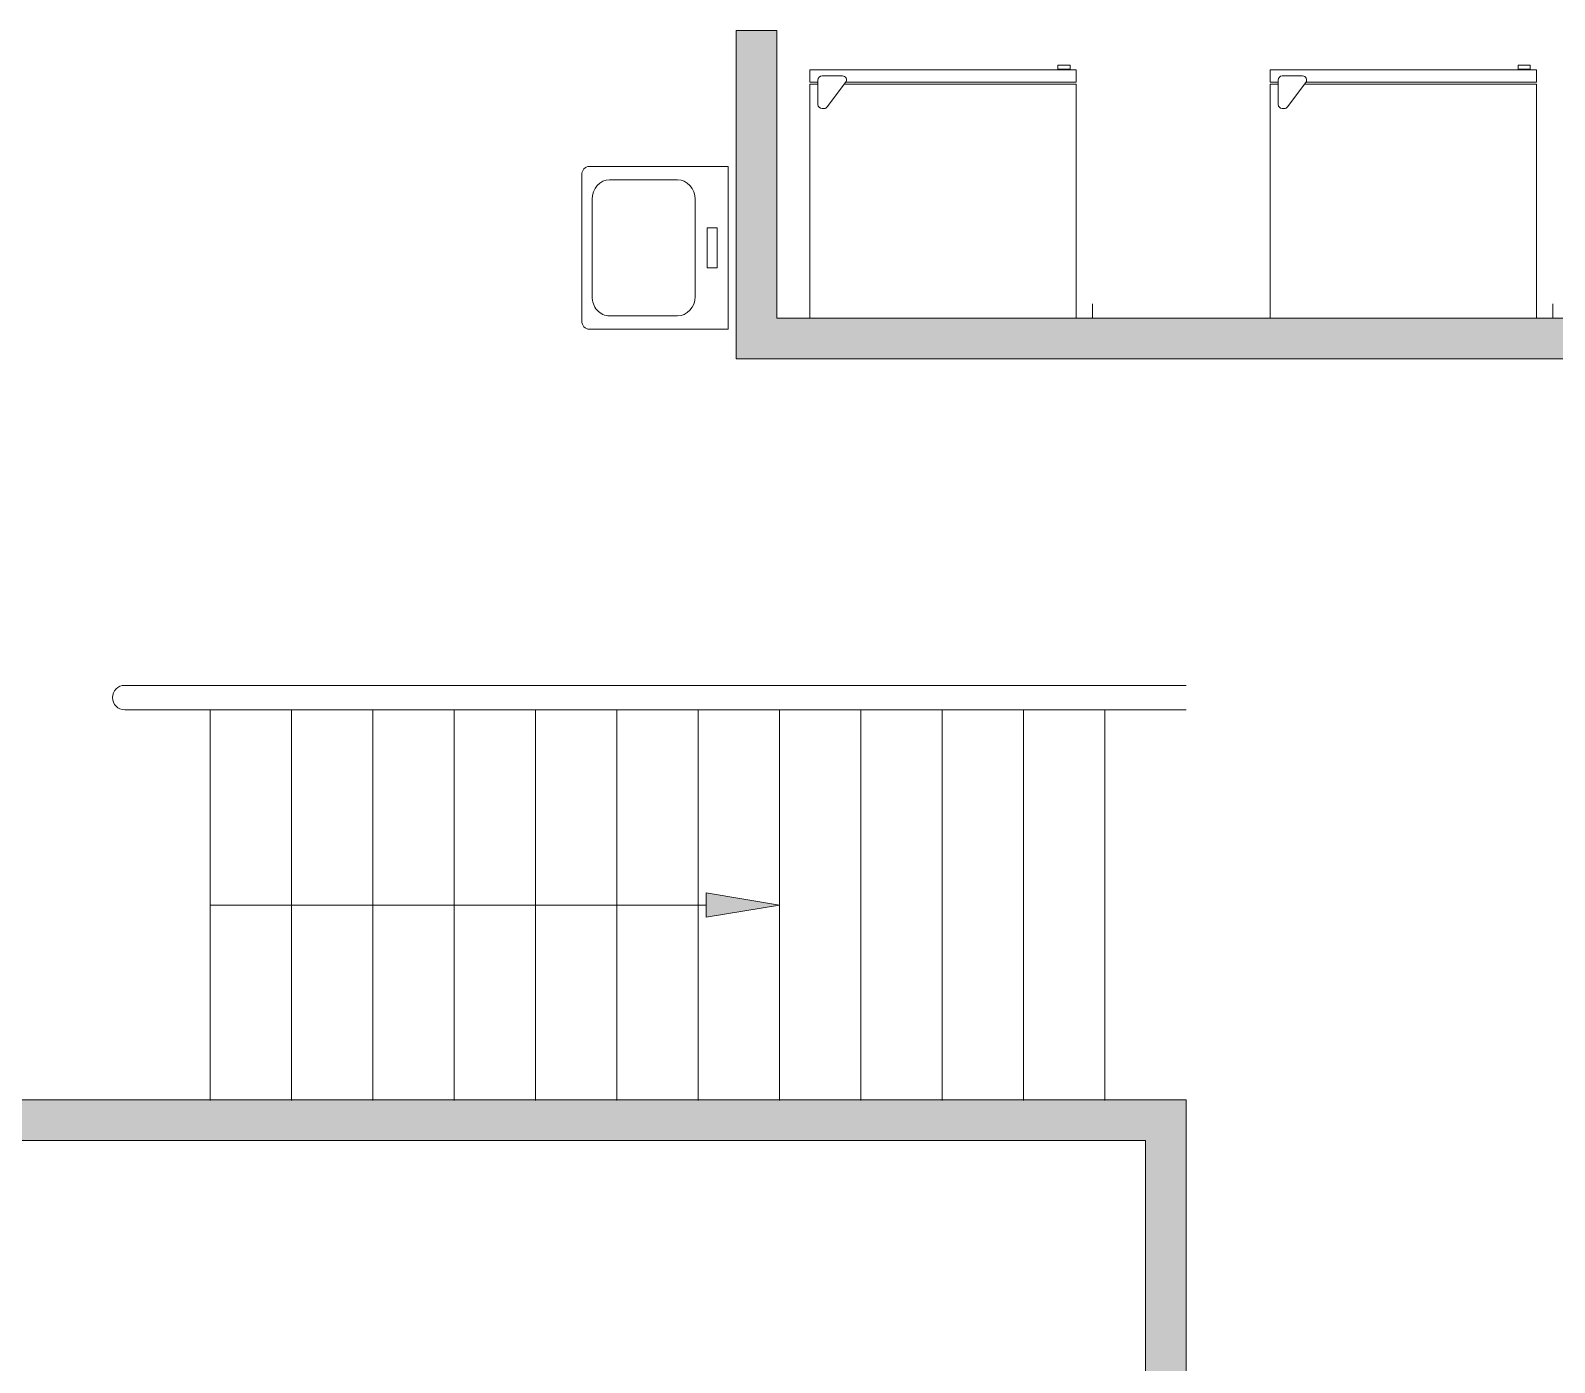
# Model space of a CAD drawing. Header units: inches. Extents: x -675 to 1187, y -924 to 1124.
# Drawn here: x -38.7 to 148.7, y -464 to -300.4 of the extents above; entities that cross this region are included whole.
import ezdxf

# ---------------------------------------------------------------- set-up
doc = ezdxf.new("R2010")
doc.units = ezdxf.units.IN
doc.header["$MEASUREMENT"] = 0
doc.layers.get('Defpoints').update_dxf_attribs({"color": 50, "lineweight": 9})
for name, color, linetype, lineweight in [('A-Furn-Chair', 250, 'Continuous', 13), ('A-Wall-E', 50, 'Continuous', 9), ('Base_dwg', 8, 'Continuous', 9), ('core and shell', 50, 'Continuous', 9), ('S-Appliance-Fine', 250, 'Continuous', 13), ('S-Appliance-Medium', 250, 'Continuous', 13)]:
    doc.layers.add(name, color=color, linetype=linetype, lineweight=lineweight)

# ---------------------------------------------------------------- blocks, each defined once
blk = doc.blocks.new('Base_dwg__U385-727959-Level 1 Copy 1')
at = {"layer": 'A-Wall-E'}
h = blk.add_hatch(color=256, dxfattribs=at)
h.paths.add_polyline_path([(-2.5, 2.5), (-2.31, 2.31), (-2.31, 2.5)], flags=0)
h.paths.add_polyline_path([(2.56, 2.5), (2.56, -2.5), (580.3, -2.5), (585.3, 2.5), (393.06, 2.5)], flags=0)
for p, q in [((585.3, 2.5), (2.56, 2.5)), ((2.56, -2.5), (580.3, -2.5))]:
    blk.add_line(p, q, dxfattribs=at)
blk = doc.blocks.new('Base_dwg__U386-727960-Level 1 Copy 1')
at = {"layer": 'A-Wall-E'}
blk.add_hatch(color=256, dxfattribs=at).paths.add_polyline_path([(40.33, -2.5), (35.33, 2.5), (0, 2.5), (0, -2.5)], flags=0)
at = {"layer": 'A-Wall-E', "flags": 128}
blk.add_lwpolyline([(35.33, 2.5), (0, 2.5), (0, -2.5), (40.33, -2.5)], dxfattribs=at)
blk = doc.blocks.new('Base_dwg__U387-727961-Level 1 Copy 1')
at = {"layer": 'A-Wall-E'}
blk.add_hatch(color=256, dxfattribs=at).paths.add_polyline_path([(211.51, -2.5), (216.51, 2.5), (54.81, 2.5), (54.81, -2.5)], flags=0)
at = {"layer": 'A-Wall-E', "flags": 128}
blk.add_lwpolyline([(216.51, 2.5), (54.81, 2.5), (54.81, -2.5), (211.51, -2.5)], dxfattribs=at)
blk = doc.blocks.new('Base_dwg__U388-727962-Level 1 Copy 1')
at = {"layer": 'A-Wall-E'}
blk.add_hatch(color=256, dxfattribs=at).paths.add_polyline_path([(180.19, -2.5), (180.19, 2.5), (-2.5, 2.5), (2.5, -2.5)], flags=0)
at = {"layer": 'A-Wall-E', "flags": 128}
blk.add_lwpolyline([(2.5, -2.5), (180.19, -2.5), (180.19, 2.5), (-2.5, 2.5)], dxfattribs=at)
blk = doc.blocks.new('Base_dwg-531197-Level 1 Copy 1')
at = {"layer": 'core and shell'}
blk.add_hatch(color=256, dxfattribs=at).paths.add_polyline_path([(1045.17, 514.62), (1045.17, 517.62), (1054.17, 516.12)], flags=0)
at = {"layer": 'A-Furn-Chair'}
for p, q in [((1029.87, 605.88), (1029.87, 587.88)), ((1041.63, 605.24), (1033.28, 605.24)), ((1031.12, 602.84), (1031.12, 590.91)), ((1043.79, 590.91), (1043.79, 602.84)), ((1033.28, 588.51), (1041.63, 588.51))]:
    blk.add_line(p, q, dxfattribs=at)
at = {"layer": 'A-Furn-Chair', "flags": 128}
blk.add_lwpolyline([(1030.77, 586.88), (1047.87, 586.88), (1047.87, 606.88), (1030.77, 606.88)], dxfattribs=at)
blk.add_lwpolyline([(1046.51, 599.33), (1045.26, 599.33), (1045.26, 594.43), (1046.51, 594.43)], close=True, dxfattribs=at)
at = {"layer": 'A-Furn-Chair'}
for centre, major_axis, start_param, end_param in [((1030.77, 605.88), (0, 1), 0, 1.570796), ((1033.28, 602.84), (0, 2.4), 0, 1.570796), ((1041.63, 602.84), (0, 2.4), 4.712389, 6.283185), ((1033.28, 590.91), (0, 2.4), 1.570796, 3.141593), ((1041.63, 590.91), (0, 2.4), 3.141593, 4.712389), ((1030.77, 587.88), (0, 1), 1.570796, 3.141593)]:
    blk.add_ellipse(centre, major_axis=major_axis, ratio=0.9, start_param=start_param, end_param=end_param, dxfattribs=at)
at = {"layer": 'core and shell'}
for p, q in [((973.67, 543.12), (1104.17, 543.12)), ((973.67, 540.12), (1104.17, 540.12)), ((984.17, 540.12), (984.17, 492.12)), ((994.17, 540.12), (994.17, 492.12)), ((1004.17, 540.12), (1004.17, 492.12)), ((1014.17, 540.12), (1014.17, 492.12)), ((1024.17, 540.12), (1024.17, 492.12)), ((1034.17, 540.12), (1034.17, 492.12)), ((1044.17, 540.12), (1044.17, 492.12)), ((1054.17, 540.12), (1054.17, 492.12)), ((1064.17, 540.12), (1064.17, 492.12)), ((1074.17, 540.12), (1074.17, 492.12)), ((1084.17, 540.12), (1084.17, 492.12)), ((1094.17, 540.12), (1094.17, 492.12)), ((1045.17, 514.62), (1045.17, 517.62)), ((1045.17, 517.62), (1054.17, 516.12)), ((1045.17, 516.12), (984.17, 516.12)), ((1054.17, 516.12), (1045.17, 514.62))]:
    blk.add_line(p, q, dxfattribs=at)
blk.add_arc((973.67, 541.62), 1.5, 90, 270, dxfattribs=at)
at = {"layer": 'Defpoints', "flags": 128}
for points in [[(1090.9, 588.25), (1092.65, 588.25), (1092.65, 590)], [(1147.48, 588.25), (1149.23, 588.25), (1149.23, 590)]]:
    blk.add_lwpolyline(points, dxfattribs=at)
at = {"layer": 'S-Appliance-Fine'}
for p, q in [((1058.9, 614.5), (1058.9, 617.5)), ((1059.4, 618), (1061.9, 618)), ((1062.3, 617.2), (1060.05, 614.2)), ((1115.48, 614.5), (1115.48, 617.5)), ((1115.98, 618), (1118.48, 618)), ((1118.88, 617.2), (1116.63, 614.2)), ((1059.65, 614), (1059.4, 614)), ((1116.23, 614), (1115.98, 614))]:
    blk.add_line(p, q, dxfattribs=at)
at = {"layer": 'S-Appliance-Fine', "flags": 128}
for points in [[(1088.4, 618.82), (1089.9, 618.82), (1089.9, 619.32), (1088.4, 619.32)], [(1144.98, 618.82), (1146.48, 618.82), (1146.48, 619.32), (1144.98, 619.32)]]:
    blk.add_lwpolyline(points, close=True, dxfattribs=at)
at = {"layer": 'S-Appliance-Fine'}
for centre, start, end in [((1059.4, 617.5), 90, 180), ((1061.9, 617.5), 323.1301, 90), ((1115.98, 617.5), 90, 180), ((1118.48, 617.5), 323.1301, 90), ((1059.4, 614.5), 180, 270), ((1059.65, 614.5), 270, 323.1301), ((1115.98, 614.5), 180, 270), ((1116.23, 614.5), 270, 323.1301)]:
    blk.add_arc(centre, 0.5, start, end, dxfattribs=at)
at = {"layer": 'S-Appliance-Medium', "flags": 128}
for points in [[(1058.9, 617.25), (1057.9, 617.25), (1057.9, 618.75), (1090.65, 618.75), (1090.65, 617.25), (1062.33, 617.25)], [(1115.48, 617.25), (1114.48, 617.25), (1114.48, 618.75), (1147.23, 618.75), (1147.23, 617.25), (1118.91, 617.25)], [(1058.9, 617), (1057.9, 617), (1057.9, 588.25), (1090.65, 588.25), (1090.65, 617), (1062.15, 617)], [(1115.48, 617), (1114.48, 617), (1114.48, 588.25), (1147.23, 588.25), (1147.23, 617), (1118.73, 617)]]:
    blk.add_lwpolyline(points, dxfattribs=at)
for name, p, rotation in [('Base_dwg__U386-727960-Level 1 Copy 1', (1051.35, 623.58), 270), ('Base_dwg__U385-727959-Level 1 Copy 1', (1634.15, 585.75), 180), ('Base_dwg__U388-727962-Level 1 Copy 1', (1101.67, 489.69), 270.0000002424104)]:
    blk.add_blockref(name, p, dxfattribs=dict(rotation=rotation))
blk.add_blockref('Base_dwg__U387-727961-Level 1 Copy 1', (887.66, 489.69))

msp = doc.modelspace()

# ---------------------------------------------------------------- block references
at = {"layer": 'Base_dwg', "color": 7, "lineweight": 20}
msp.add_blockref('Base_dwg-531197-Level 1 Copy 1', (-1000.79, -923.95), dxfattribs=at)

doc.saveas('drawing.dxf')
